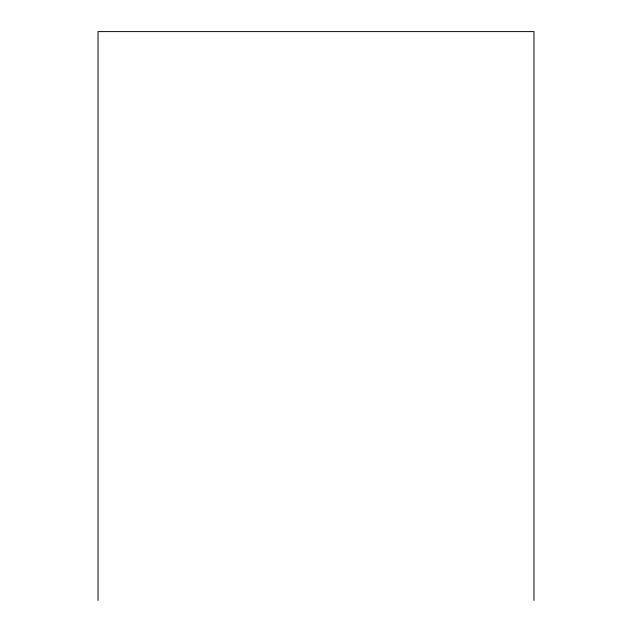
<?xml version="1.0" encoding="UTF-8"?>
<svg xmlns="http://www.w3.org/2000/svg" width="632" height="632" viewBox="0 0 632 632"><rect width="100%" height="100%" fill="white"/><g stroke="black" fill="none" stroke-linecap="round" stroke-linejoin="round"><path stroke-width="0.95" d="M533.961 600.4L533.961 31.6L98.039 31.6L98.039 600.4"/></g></svg>
